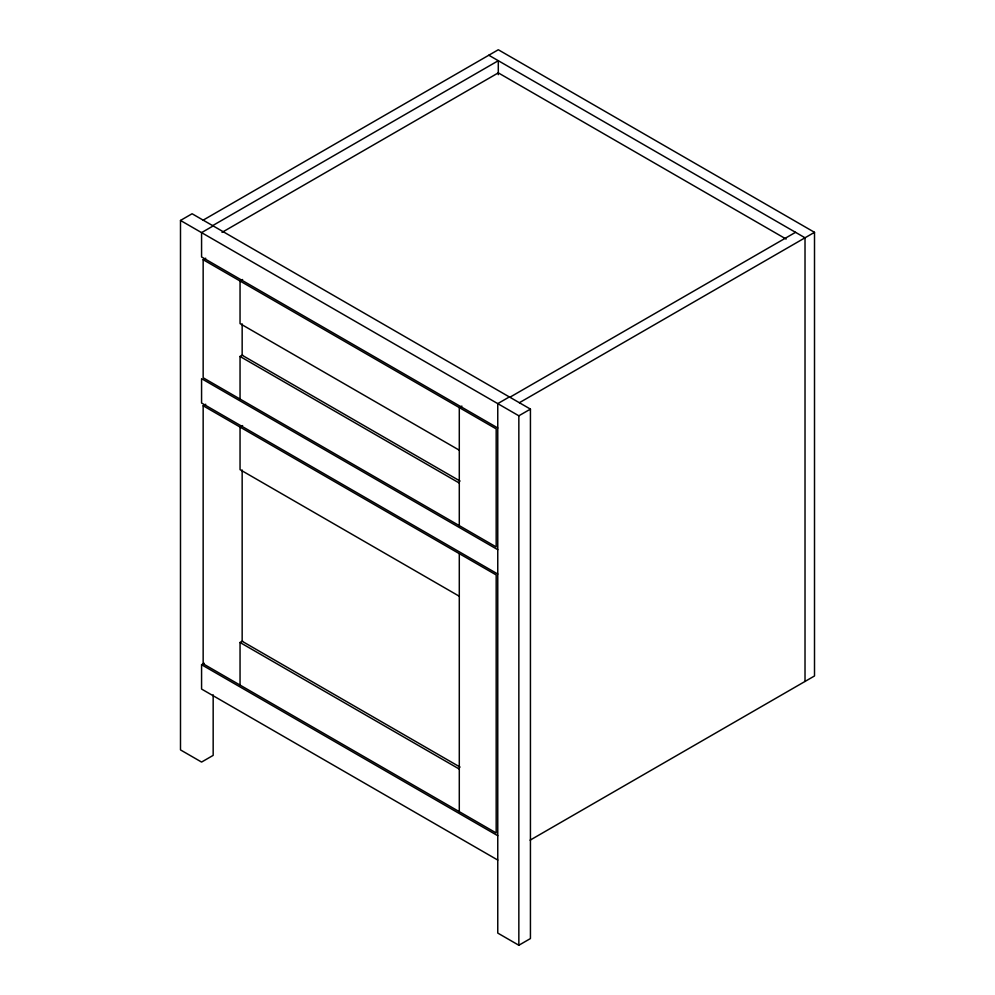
<?xml version="1.0" encoding="UTF-8"?>
<svg xmlns="http://www.w3.org/2000/svg" width="995" height="995" viewBox="0 0 995 995"><rect width="100%" height="100%" fill="white"/><g stroke="black" fill="none" stroke-linecap="round" stroke-linejoin="round"><path stroke-width="1.49" d="M213.166 694.821L213.166 755.379L201.575 762.07L180.493 749.907L180.493 220.455L192.085 213.751L530.434 409.107L530.434 938.559L518.843 945.25L497.761 933.074L497.761 403.622L509.353 396.93M203.154 220.144L498.296 49.75L814.507 232.32L814.507 675.966L530.099 840.166M212.644 225.629L498.296 60.707L498.296 74.662M213.166 225.927L201.575 232.619L201.575 256.959L497.761 427.974M222.022 232.37L498.296 72.871L786.125 239.049M203.154 259.707L496.182 428.882L496.182 546.939L203.154 377.764L203.154 259.707L205.729 258.215M242.618 279.52L240.044 281L240.044 323.599L459.292 450.188M240.044 399.07L240.044 356.459L242.618 354.979M203.154 405.761L496.182 574.936L496.182 832.964L203.154 663.789L203.154 405.761L205.729 404.269M242.618 425.574L240.044 427.054L240.044 469.652L459.292 596.241M461.867 406.097L459.292 407.577L459.292 525.646M509.888 397.241L795.54 232.32M519.378 402.714L814.507 232.32M180.493 220.455L518.843 415.798L530.434 409.107M497.761 860.053L201.575 689.05L201.575 664.71L204.149 663.217M240.044 685.095L240.044 642.496L242.618 641.004M488.806 55.222L805.017 237.793L805.017 681.438M460.051 481.045L242.158 355.252L242.158 323.872M240.044 356.459L459.292 483.048M497.761 549.688L201.575 378.672L201.575 403.025L497.761 574.028M460.051 767.083L242.158 641.278L242.158 469.988M240.044 642.496L459.292 769.073M201.575 664.71L497.761 835.713M518.843 415.798L518.843 945.25M459.292 553.643L459.292 811.671"/></g></svg>
